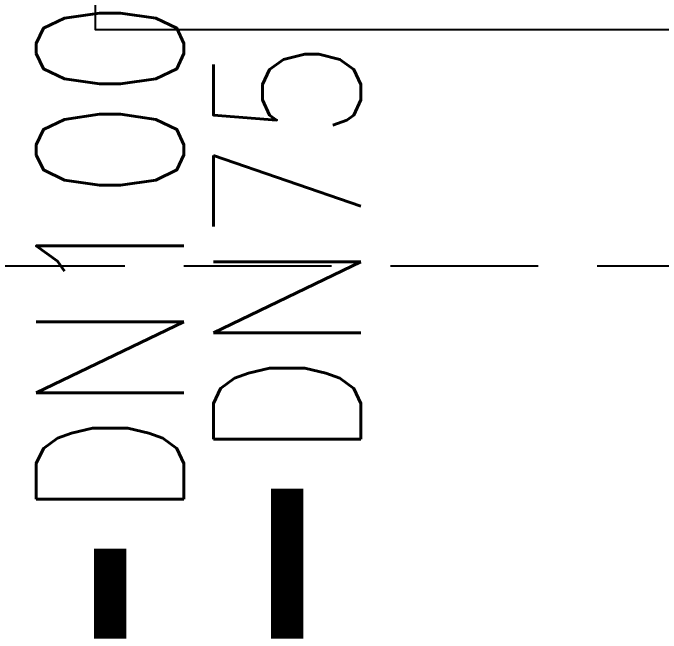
# Model space of a CAD drawing. Extents: x 27938 to 1507990, y 110129 to 923079.
# Drawn here: x 869427 to 870525, y 671036 to 672086 of the extents above; entities that cross this region are included whole.
import ezdxf

# ---------------------------------------------------------------- set-up
doc = ezdxf.new("R2010")
doc.units = 0
doc.header["$LTSCALE"] = 1000
doc.header["$MEASUREMENT"] = 0
doc.linetypes.add('DASH', pattern=[0.35, 0.25, -0.1])
for name, color, linetype in [('PIPE-废水', 31, 'TG_F'), ('TEXT_废水', 7, 'Continuous'), ('卫生间', 6, 'Continuous'), ('看线', 251, 'Continuous')]:
    doc.layers.add(name, color=color, linetype=linetype)
doc.styles.add('_TWT_PIPEDN', font='SIMPLEX', dxfattribs={"width": 0.8, "height": 3.5, "bigfont": 'HZTXT'})
doc.styles.add('TG_LINETYPE', font='SIMPLEX', dxfattribs={"width": 0.8, "height": 3, "bigfont": 'HZTXT'})
doc.linetypes.add('TG_F', pattern='A,2,-0.3,["F",TG_LINETYPE,S=0.1,R=0,X=-0.23,Y=-0.15],0', length=2.3)

# ---------------------------------------------------------------- blocks, each defined once
blk = doc.blocks.new('A$C148B7D8E')
at = {"layer": '卫生间', "color": 159, "linetype": 'DASH', "true_color": 0x22346e}
blk.add_lwpolyline([(9400.3, 15400), (7700, 15400), (7700, 10800), (7300, 10800), (7300, 10000), (900, 10000), (900, 9000), (-900, 9000), (-900, -900), (1750, -900), (1750, -2100), (23450, -2100), (23450, -900), (25100, -900)], dxfattribs=at)

msp = doc.modelspace()

# ---------------------------------------------------------------- linework, layer by layer
at = {"layer": 'PIPE-废水', "ltscale": 0.5, "const_width": 55}
for points in [[(869891.6, 671026.7), (869891.6, 671280.2)], [(869591.6, 671026.7), (869591.6, 671178.6)]]:
    msp.add_lwpolyline(points, dxfattribs=at)
at = {"layer": '看线', "color": 8, "ltscale": 0.5}
msp.add_lwpolyline([(871566.6, 672407.2), (871566.6, 672057.2), (869566.6, 672057.2), (869566.6, 672407.2)], dxfattribs=at)

# ---------------------------------------------------------------- block references
at = {"color": 8, "xscale": -1}
msp.add_blockref('A$C148B7D8E', (878016.6, 673757.2), dxfattribs=at)

# ---------------------------------------------------------------- texts
at = {"layer": 'TEXT_废水', "style": '_TWT_PIPEDN', "width": 0.8}
for s, p in [('DN100', (869716.6, 671228.6)), ('DN75', (870016.6, 671330.2))]:
    msp.add_text(s, height=250, rotation=90, dxfattribs=at).set_placement(p)

doc.saveas('drawing.dxf')
